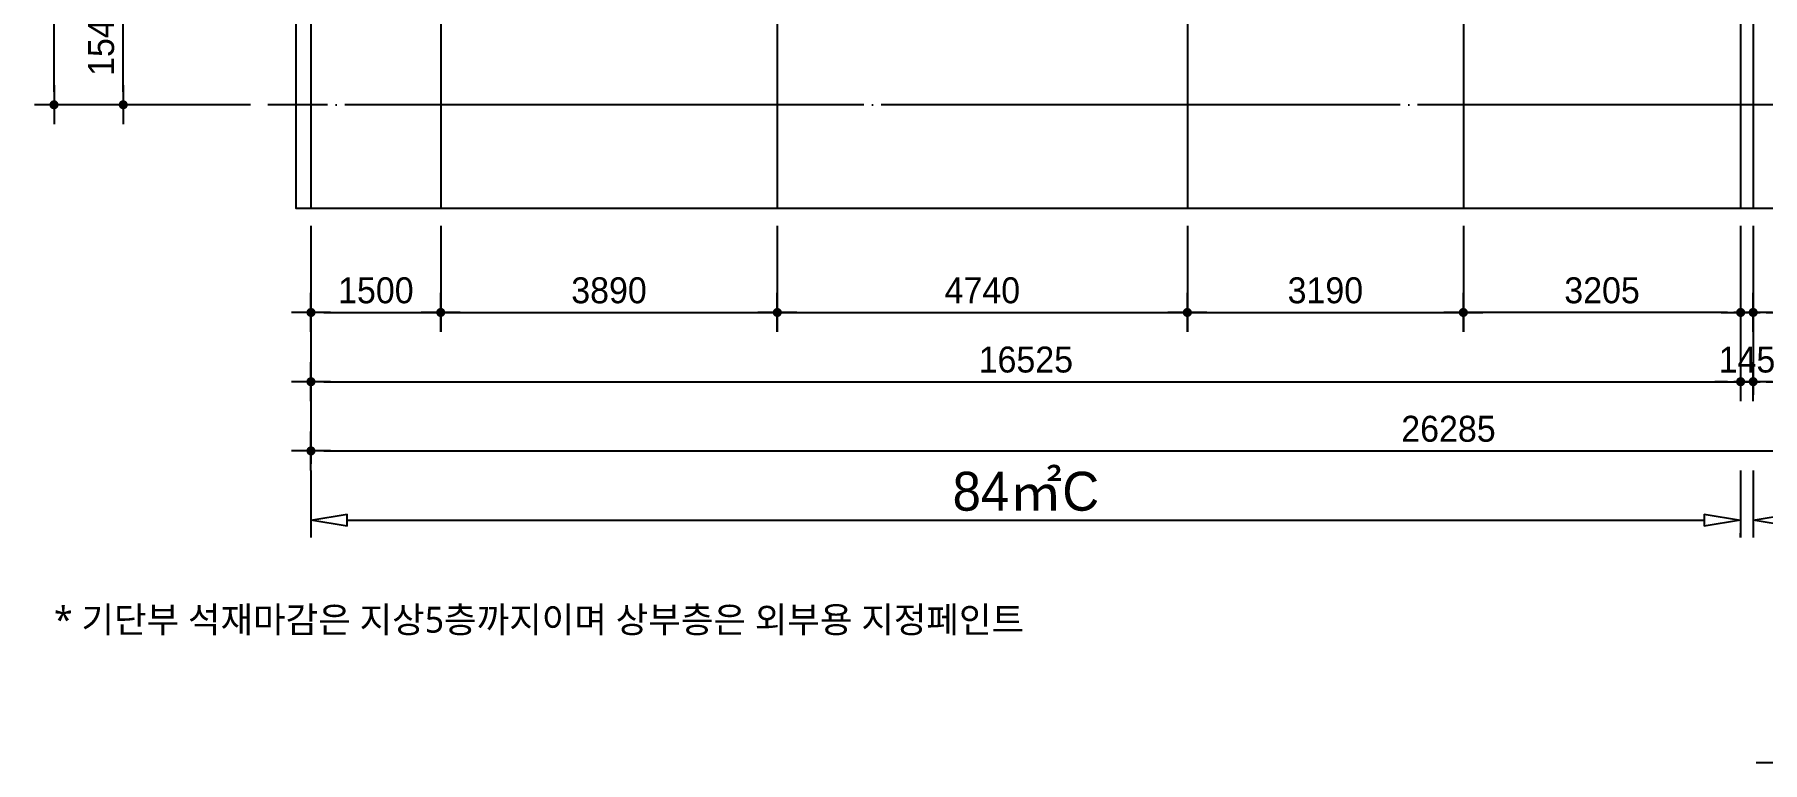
# Model space of a CAD drawing. Header units: millimetres. Extents: x 6886222 to 6919728, y 230959 to 276095.
# Drawn here: x 6886448 to 6906420, y 232159 to 240570 of the extents above; entities that cross this region are included whole.
import ezdxf
from ezdxf.enums import TextEntityAlignment as Align

# ---------------------------------------------------------------- set-up
doc = ezdxf.new("R2010")
doc.units = ezdxf.units.MM
doc.header["$LTSCALE"] = 100
doc.linetypes.add('CEN', pattern=[62, 60, -1, 0, -1])
doc.layers.get('Defpoints').update_dxf_attribs({"color": 149})
for name, color, linetype in [('AA-BORD-XREF', 15, 'Continuous'), ('ARDM', 7, 'Continuous'), ('CEN', 1, 'CEN'), ('DIM', 7, 'Continuous'), ('TEX', 3, 'Continuous')]:
    doc.layers.add(name, color=color, linetype=linetype)
doc.layers.add('Defpoint', color=142, linetype='Continuous', plot=False)
doc.styles.add('굴림', font='')
doc.styles.add('돋움', font='')
doc.styles.add('맑은고딕', font='')
doc.styles.get('굴림').set_extended_font_data('Gulim')
doc.styles.get('돋움').set_extended_font_data('Dotum')
doc.styles.get('맑은고딕').set_extended_font_data('Malgun Gothic')
doc.dimstyles.new('CH-ARROW-100%', dxfattribs={"dimscale": 100, "dimtxt": 4.5, "dimasz": 4.2, "dimexe": 1.5, "dimexo": 2, "dimgap": 1, "dimtad": 1, "dimdec": 0, "dimlunit": 6, "dimtxsty": '돋움', "dimblk": 'CLOSEDBLANK', "dimcen": 1, "dimclrt": 91, "dimadec": 0, "dimazin": 0, "dimtfac": 1, "dimtdec": 0, "dimtix": 1, "dimtmove": 2, "dimatfit": 3, "dimldrblk": 'LEADER-AR', "dimfxl": 1, "dimarcsym": 0})
doc.dimstyles.new('NORMAL', dxfattribs={"dimscale": 40, "dimtxt": 3, "dimasz": 1.5, "dimexe": 1.5, "dimexo": 2, "dimgap": 1, "dimtad": 1, "dimdec": 0, "dimzin": 0, "dimdsep": 46, "dimtxsty": '돋움', "dimblk": 'DOT', "dimblk1": 'NONE', "dimblk2": 'TICK', "dimcen": 0, "dimdle": 1.5, "dimclrd": 7, "dimclre": 7, "dimclrt": 3, "dimadec": 0, "dimazin": 0, "dimtfac": 1, "dimtdec": 0, "dimtix": 1, "dimtmove": 2, "dimatfit": 3, "dimldrblk": 'DOT', "dimfxl": 1, "dimtolj": 1, "dimtzin": 0, "dimarcsym": 0})

# ---------------------------------------------------------------- blocks, each defined once
blk = doc.blocks.new('BORD-301')
at = {"layer": 'Defpoint'}
blk.add_lwpolyline([(-22550, 14955), (4105, 14955), (4105, -19330), (-22550, -19330)], close=True, dxfattribs=at)
blk = doc.blocks.new('DOT')
at = {"layer": 'DIM'}
blk.add_line((0, 1.5), (0, -1.5), dxfattribs=at)
at = {"layer": 'DIM', "linetype": 'Continuous'}
blk.add_line((-1.5, 0), (1.5, 0), dxfattribs=at)
at = {"layer": 'DIM', "const_width": 0.35}
blk.add_lwpolyline([(-0.175, 0, 1), (0.175, 0, 1)], format="xyb", close=True, dxfattribs=at)
blk = doc.blocks.new('*D71')
at = {"layer": 'Defpoints', "color": 0, "transparency": 16777216}
for p in [(20440, -37885), (30055, -37885), (30055, -39885)]:
    blk.add_point(p, dxfattribs=at)
at = {"layer": 'DIM', "color": 7, "lineweight": -2, "transparency": 16777216}
for p, q in [((20440, -38085), (20440, -40035)), ((30055, -38085), (30055, -40035)), ((20590, -39885), (29905, -39885))]:
    blk.add_line(p, q, dxfattribs=at)
at = {"layer": 'DIM', "color": 7, "lineweight": -2, "transparency": 16777216, "xscale": 150, "yscale": 150, "zscale": 150, "rotation": 180}
blk.add_blockref('DOT', (20440, -39885), dxfattribs=at)
at = {"layer": 'DIM', "color": 7, "lineweight": -2, "transparency": 16777216, "xscale": 150, "yscale": 150, "zscale": 150}
blk.add_blockref('DOT', (30055, -39885), dxfattribs=at)
at = {"layer": 'DIM', "color": 3, "transparency": 16777216, "insert": (25248, -39631), "char_height": 300, "attachment_point": 5, "style": '굴림'}
blk.add_mtext('\\A1;9615', dxfattribs=at)
blk = doc.blocks.new('_None')
blk = doc.blocks.new('_Oblique')
at = {"color": 0, "linetype": 'ByBlock', "lineweight": -2}
blk.add_line((-0.5, -0.5), (0.5, 0.5), dxfattribs=at)
blk = doc.blocks.new('TICK')
at = {"layer": 'Defpoints', "color": 0, "linetype": 'ByBlock'}
blk.add_point((0, 0), dxfattribs=at)
at = {"layer": 'DIM'}
blk.add_line((0, 1.6875), (0, -1.6875), dxfattribs=at)
at = {"layer": 'DIM', "linetype": 'Continuous'}
blk.add_line((-1.6875, 0), (1.6875, 0), dxfattribs=at)
at = {"color": 7, "linetype": 'ByBlock', "xscale": 1.6875, "yscale": 1.6875, "zscale": 1.6875}
blk.add_blockref('_Oblique', (0, 0), dxfattribs=at)
blk = doc.blocks.new('*D72')
at = {"layer": 'Defpoints', "color": 0, "transparency": 16777216}
for p in [(3770, -37885), (30055, -37885), (30055, -40685)]:
    blk.add_point(p, dxfattribs=at)
at = {"layer": 'DIM', "color": 7, "lineweight": -2, "transparency": 16777216}
for p, q in [((3770, -38085), (3770, -40835)), ((30055, -38085), (30055, -40835)), ((3920, -40685), (29905, -40685))]:
    blk.add_line(p, q, dxfattribs=at)
at = {"layer": 'DIM', "color": 7, "lineweight": -2, "transparency": 16777216, "xscale": 150, "yscale": 150, "zscale": 150, "rotation": 180}
blk.add_blockref('DOT', (3770, -40685), dxfattribs=at)
at = {"layer": 'DIM', "color": 7, "lineweight": -2, "transparency": 16777216, "xscale": 150, "yscale": 150, "zscale": 150}
blk.add_blockref('DOT', (30055, -40685), dxfattribs=at)
at = {"layer": 'DIM', "color": 3, "transparency": 16777216, "insert": (16918, -40431), "char_height": 300, "attachment_point": 5, "style": '굴림'}
blk.add_mtext('\\A1;26285', dxfattribs=at)
blk = doc.blocks.new('*D73')
at = {"layer": 'Defpoints', "color": 0, "transparency": 16777216}
for p in [(3770, -37885), (20295, -37885), (20295, -39885)]:
    blk.add_point(p, dxfattribs=at)
at = {"layer": 'DIM', "color": 7, "lineweight": -2, "transparency": 16777216}
for p, q in [((3770, -38085), (3770, -40035)), ((20295, -38085), (20295, -40035)), ((3920, -39885), (20145, -39885))]:
    blk.add_line(p, q, dxfattribs=at)
at = {"layer": 'DIM', "color": 7, "lineweight": -2, "transparency": 16777216, "xscale": 150, "yscale": 150, "zscale": 150, "rotation": 180}
blk.add_blockref('DOT', (3770, -39885), dxfattribs=at)
at = {"layer": 'DIM', "color": 7, "lineweight": -2, "transparency": 16777216, "xscale": 150, "yscale": 150, "zscale": 150}
blk.add_blockref('DOT', (20295, -39885), dxfattribs=at)
at = {"layer": 'DIM', "color": 3, "transparency": 16777216, "insert": (12033, -39631), "char_height": 300, "attachment_point": 5, "style": '굴림'}
blk.add_mtext('\\A1;16525', dxfattribs=at)
blk = doc.blocks.new('*D74')
at = {"layer": 'Defpoints', "color": 0, "transparency": 16777216}
for p in [(13900, -37885), (17090, -37885), (17090, -39085)]:
    blk.add_point(p, dxfattribs=at)
at = {"layer": 'DIM', "color": 7, "lineweight": -2, "transparency": 16777216}
for p, q in [((13900, -38085), (13900, -39235)), ((17090, -38085), (17090, -39235)), ((14050, -39085), (16940, -39085))]:
    blk.add_line(p, q, dxfattribs=at)
at = {"layer": 'DIM', "color": 7, "lineweight": -2, "transparency": 16777216, "xscale": 150, "yscale": 150, "zscale": 150, "rotation": 180}
blk.add_blockref('DOT', (13900, -39085), dxfattribs=at)
at = {"layer": 'DIM', "color": 7, "lineweight": -2, "transparency": 16777216, "xscale": 150, "yscale": 150, "zscale": 150}
blk.add_blockref('DOT', (17090, -39085), dxfattribs=at)
at = {"layer": 'DIM', "color": 3, "transparency": 16777216, "insert": (15495, -38831), "char_height": 300, "attachment_point": 5, "style": '굴림'}
blk.add_mtext('\\A1;3190', dxfattribs=at)
blk = doc.blocks.new('*D75')
at = {"layer": 'Defpoints', "color": 0, "transparency": 16777216}
for p in [(9160, -37885), (13900, -37885), (13900, -39085)]:
    blk.add_point(p, dxfattribs=at)
at = {"layer": 'DIM', "color": 7, "lineweight": -2, "transparency": 16777216}
for p, q in [((9160, -38085), (9160, -39235)), ((13900, -38085), (13900, -39235)), ((9310, -39085), (13750, -39085))]:
    blk.add_line(p, q, dxfattribs=at)
at = {"layer": 'DIM', "color": 7, "lineweight": -2, "transparency": 16777216, "xscale": 150, "yscale": 150, "zscale": 150, "rotation": 180}
blk.add_blockref('DOT', (9160, -39085), dxfattribs=at)
at = {"layer": 'DIM', "color": 7, "lineweight": -2, "transparency": 16777216, "xscale": 150, "yscale": 150, "zscale": 150}
blk.add_blockref('DOT', (13900, -39085), dxfattribs=at)
at = {"layer": 'DIM', "color": 3, "transparency": 16777216, "insert": (11530, -38831), "char_height": 300, "attachment_point": 5, "style": '굴림'}
blk.add_mtext('\\A1;4740', dxfattribs=at)
blk = doc.blocks.new('*D28')
at = {"layer": 'Defpoints', "color": 0, "transparency": 16777216}
for p in [(20295, -37885), (20440, -37885), (20440, -39885)]:
    blk.add_point(p, dxfattribs=at)
at = {"layer": 'DIM', "color": 7, "lineweight": -2, "transparency": 16777216}
for p, q in [((20295, -38085), (20295, -40035)), ((20440, -38085), (20440, -40035)), ((20145, -39885), (19995, -39885)), ((20295, -39885), (20440, -39885)), ((20590, -39885), (20740, -39885))]:
    blk.add_line(p, q, dxfattribs=at)
at = {"layer": 'DIM', "color": 7, "lineweight": -2, "transparency": 16777216, "xscale": 150, "yscale": 150, "zscale": 150}
blk.add_blockref('DOT', (20295, -39885), dxfattribs=at)
at = {"layer": 'DIM', "color": 7, "lineweight": -2, "transparency": 16777216, "xscale": 150, "yscale": 150, "zscale": 150, "rotation": 180}
blk.add_blockref('DOT', (20440, -39885), dxfattribs=at)
at = {"layer": 'DIM', "color": 3, "transparency": 16777216, "insert": (20368, -39631), "char_height": 300, "attachment_point": 5, "style": '굴림'}
blk.add_mtext('\\A1;145', dxfattribs=at)
blk = doc.blocks.new('_ClosedBlank')
at = {"color": 0, "linetype": 'ByBlock', "lineweight": -2}
for p, q in [((-1, 0.167), (0, 0)), ((-1, 0.167), (-1, -0.167)), ((0, 0), (-1, -0.167))]:
    blk.add_line(p, q, dxfattribs=at)
blk = doc.blocks.new('*D29')
at = {"layer": 'Defpoints', "color": 0, "transparency": 16777216}
for p in [(20440, -41485), (30055, -41485), (30055, -41485)]:
    blk.add_point(p, dxfattribs=at)
at = {"layer": 'DIM', "color": 0, "lineweight": -2, "transparency": 16777216}
for p, q in [((20440, -41285), (20440, -41335)), ((30055, -41285), (30055, -41335)), ((20860, -41485), (29635, -41485))]:
    blk.add_line(p, q, dxfattribs=at)
at = {"layer": 'DIM', "color": 0, "lineweight": -2, "transparency": 16777216, "xscale": 420, "yscale": 420, "zscale": 420, "rotation": 180}
blk.add_blockref('_ClosedBlank', (20440, -41485), dxfattribs=at)
at = {"layer": 'DIM', "color": 0, "lineweight": -2, "transparency": 16777216, "xscale": 420, "yscale": 420, "zscale": 420}
blk.add_blockref('_ClosedBlank', (30055, -41485), dxfattribs=at)
at = {"layer": 'DIM', "color": 91, "transparency": 16777216, "insert": (25248, -41154), "char_height": 450, "attachment_point": 5, "style": '굴림'}
blk.add_mtext('{\\C3;74㎡D}', dxfattribs=at)
blk = doc.blocks.new('LEADER-AR')
at = {"layer": 'DIM'}
blk.add_hatch(color=256, dxfattribs=at).paths.add_polyline_path([(-1, -0.167), (0, 0), (-1, 0.167)])
blk.add_lwpolyline([(-1, -0.167), (0, 0), (-1, 0.167)], close=True, dxfattribs=at)
blk = doc.blocks.new('*D30')
at = {"layer": 'Defpoints', "color": 0, "transparency": 16777216}
for p in [(3770, -41485), (20295, -41485), (20295, -41485)]:
    blk.add_point(p, dxfattribs=at)
at = {"layer": 'DIM', "color": 0, "lineweight": -2, "transparency": 16777216}
for p, q in [((3770, -41285), (3770, -41335)), ((4190, -41485), (19875, -41485)), ((20295, -41685), (20295, -41635))]:
    blk.add_line(p, q, dxfattribs=at)
at = {"layer": 'DIM', "color": 0, "lineweight": -2, "transparency": 16777216, "xscale": 420, "yscale": 420, "zscale": 420, "rotation": 180}
blk.add_blockref('_ClosedBlank', (3770, -41485), dxfattribs=at)
at = {"layer": 'DIM', "color": 0, "lineweight": -2, "transparency": 16777216, "xscale": 420, "yscale": 420, "zscale": 420}
blk.add_blockref('_ClosedBlank', (20295, -41485), dxfattribs=at)
at = {"layer": 'DIM', "color": 91, "transparency": 16777216, "insert": (12033, -41154), "char_height": 450, "attachment_point": 5, "style": '굴림'}
blk.add_mtext('{\\C3;84㎡C}', dxfattribs=at)
blk = doc.blocks.new('*D31')
at = {"layer": 'Defpoints', "color": 0, "transparency": 16777216}
for p in [(5270, -37885), (9160, -37885), (9160, -39085)]:
    blk.add_point(p, dxfattribs=at)
at = {"layer": 'DIM', "color": 7, "lineweight": -2, "transparency": 16777216}
for p, q in [((5270, -38085), (5270, -39235)), ((9160, -38085), (9160, -39235)), ((5420, -39085), (9010, -39085))]:
    blk.add_line(p, q, dxfattribs=at)
at = {"layer": 'DIM', "color": 7, "lineweight": -2, "transparency": 16777216, "xscale": 150, "yscale": 150, "zscale": 150, "rotation": 180}
blk.add_blockref('DOT', (5270, -39085), dxfattribs=at)
at = {"layer": 'DIM', "color": 7, "lineweight": -2, "transparency": 16777216, "xscale": 150, "yscale": 150, "zscale": 150}
blk.add_blockref('DOT', (9160, -39085), dxfattribs=at)
at = {"layer": 'DIM', "color": 3, "transparency": 16777216, "insert": (7215, -38831), "char_height": 300, "attachment_point": 5, "style": '굴림'}
blk.add_mtext('\\A1;3890', dxfattribs=at)
blk = doc.blocks.new('*D32')
at = {"layer": 'Defpoints', "color": 0, "transparency": 16777216}
for p in [(3770, -37885), (5270, -37885), (5270, -39085)]:
    blk.add_point(p, dxfattribs=at)
at = {"layer": 'DIM', "color": 7, "lineweight": -2, "transparency": 16777216}
for p, q in [((3770, -38085), (3770, -39235)), ((5270, -38085), (5270, -39235)), ((3920, -39085), (5120, -39085))]:
    blk.add_line(p, q, dxfattribs=at)
at = {"layer": 'DIM', "color": 7, "lineweight": -2, "transparency": 16777216, "xscale": 150, "yscale": 150, "zscale": 150, "rotation": 180}
blk.add_blockref('DOT', (3770, -39085), dxfattribs=at)
at = {"layer": 'DIM', "color": 7, "lineweight": -2, "transparency": 16777216, "xscale": 150, "yscale": 150, "zscale": 150}
blk.add_blockref('DOT', (5270, -39085), dxfattribs=at)
at = {"layer": 'DIM', "color": 3, "transparency": 16777216, "insert": (4520, -38831), "char_height": 300, "attachment_point": 5, "style": '굴림'}
blk.add_mtext('\\A1;1500', dxfattribs=at)
blk = doc.blocks.new('*D34')
at = {"layer": 'Defpoints', "color": 0, "transparency": 16777216}
for p in [(20440, -37885), (22830, -37880), (22830, -39085)]:
    blk.add_point(p, dxfattribs=at)
at = {"layer": 'DIM', "color": 7, "lineweight": -2, "transparency": 16777216}
for p, q in [((20440, -38085), (20440, -39235)), ((22830, -38080), (22830, -39235)), ((20590, -39085), (22680, -39085))]:
    blk.add_line(p, q, dxfattribs=at)
at = {"layer": 'DIM', "color": 7, "lineweight": -2, "transparency": 16777216, "xscale": 150, "yscale": 150, "zscale": 150, "rotation": 180}
blk.add_blockref('DOT', (20440, -39085), dxfattribs=at)
at = {"layer": 'DIM', "color": 7, "lineweight": -2, "transparency": 16777216, "xscale": 150, "yscale": 150, "zscale": 150}
blk.add_blockref('DOT', (22830, -39085), dxfattribs=at)
at = {"layer": 'DIM', "color": 3, "transparency": 16777216, "insert": (21635, -38831), "char_height": 300, "attachment_point": 5, "style": '굴림'}
blk.add_mtext('\\A1;2390', dxfattribs=at)
blk = doc.blocks.new('*D35')
at = {"layer": 'Defpoints', "color": 0, "transparency": 16777216}
for p in [(800, -5080), (3270, -5080), (3270, -36685)]:
    blk.add_point(p, dxfattribs=at)
at = {"layer": 'DIM', "color": 7, "lineweight": -2, "transparency": 16777216}
for p, q in [((3070, -5080), (650, -5080)), ((800, -36535), (800, -5230)), ((3070, -36685), (650, -36685))]:
    blk.add_line(p, q, dxfattribs=at)
at = {"layer": 'DIM', "color": 7, "lineweight": -2, "transparency": 16777216, "xscale": 150, "yscale": 150, "zscale": 150}
for p, rotation in [((800, -5080), 90), ((800, -36685), 270)]:
    blk.add_blockref('DOT', p, dxfattribs=dict(at, rotation=rotation))
at = {"layer": 'DIM', "color": 3, "transparency": 16777216, "insert": (546, -20882), "char_height": 300, "attachment_point": 5, "rotation": 90, "style": '굴림'}
blk.add_mtext('\\A1;31605', dxfattribs=at)
blk = doc.blocks.new('*D60')
at = {"layer": 'Defpoints', "color": 0, "transparency": 16777216}
for p in [(1600, -35145), (3270, -35145), (3270, -36685)]:
    blk.add_point(p, dxfattribs=at)
at = {"layer": 'DIM', "color": 7, "lineweight": -2, "transparency": 16777216}
for p, q in [((3070, -35145), (1450, -35145)), ((1600, -36535), (1600, -35295)), ((3070, -36685), (1450, -36685))]:
    blk.add_line(p, q, dxfattribs=at)
at = {"layer": 'DIM', "color": 7, "lineweight": -2, "transparency": 16777216, "xscale": 150, "yscale": 150, "zscale": 150}
for p, rotation in [((1600, -35145), 90), ((1600, -36685), 270)]:
    blk.add_blockref('DOT', p, dxfattribs=dict(at, rotation=rotation))
at = {"layer": 'DIM', "color": 3, "transparency": 16777216, "insert": (1346, -35915), "char_height": 300, "attachment_point": 5, "rotation": 90, "style": '굴림'}
blk.add_mtext('\\A1;1540', dxfattribs=at)
blk = doc.blocks.new('*D25')
at = {"layer": 'Defpoints', "color": 0, "transparency": 16777216}
for p in [(17090, -37885), (20295, -37885), (17090, -39085)]:
    blk.add_point(p, dxfattribs=at)
at = {"layer": 'DIM', "color": 7, "lineweight": -2, "transparency": 16777216}
for p, q in [((17090, -38085), (17090, -39235)), ((20295, -38085), (20295, -39235)), ((20145, -39085), (17240, -39085))]:
    blk.add_line(p, q, dxfattribs=at)
at = {"layer": 'DIM', "color": 7, "lineweight": -2, "transparency": 16777216, "xscale": 150, "yscale": 150, "zscale": 150, "rotation": 180}
blk.add_blockref('DOT', (17090, -39085), dxfattribs=at)
at = {"layer": 'DIM', "color": 7, "lineweight": -2, "transparency": 16777216, "xscale": 150, "yscale": 150, "zscale": 150}
blk.add_blockref('DOT', (20295, -39085), dxfattribs=at)
at = {"layer": 'DIM', "color": 3, "transparency": 16777216, "insert": (18693, -38831), "char_height": 300, "attachment_point": 5, "style": '굴림'}
blk.add_mtext('\\A1;3205', dxfattribs=at)
blk = doc.blocks.new('DIM-301-TF')
at = {"layer": 'CEN'}
for p, q in [((3770, -33720), (3770, -37885)), ((5270, -35145), (5270, -37885)), ((9160, -35145), (9160, -37885)), ((13900, -35145), (13900, -37885)), ((17090, -35145), (17090, -37885)), ((20295, -35145), (20295, -37885)), ((20440, -35145), (20440, -37885)), ((22560, -36685), (3270, -36685))]:
    blk.add_line(p, q, dxfattribs=at)
at = {"layer": 'DIM'}
for p, q in [((3770, -40910), (3770, -41685)), ((20295, -40910), (20295, -41685)), ((20440, -40910), (20440, -41685))]:
    blk.add_line(p, q, dxfattribs=at)
for base, p1, p2, angle, picture, middle in [((800, -5080), (3270, -36685), (3270, -5080), 270, '*D35', (545.8, -20882.5)), ((1600, -35145), (3270, -36685), (3270, -35145), 270, '*D60', (1345.8, -35915)), ((20295, -39885), (3770, -37885), (20295, -37885), 180, '*D73', (12032.5, -39630.8)), ((5270, -39085), (3770, -37885), (5270, -37885), 180, '*D32', (4520, -38830.8)), ((9160, -39085), (5270, -37885), (9160, -37885), 180, '*D31', (7215, -38831.2)), ((13900, -39085), (9160, -37885), (13900, -37885), 180, '*D75', (11530, -38830.8)), ((17090, -39085), (13900, -37885), (17090, -37885), 180, '*D74', (15495, -38830.8)), ((20440, -39885), (20295, -37885), (20440, -37885), 180, '*D28', (20367.5, -39630.8)), ((22830, -39085), (20440, -37885), (22830, -37880), 180, '*D34', (21635, -38831.2)), ((30055, -39885), (20440, -37885), (30055, -37885), 180, '*D71', (25247.5, -39630.8))]:
    dim = blk.add_linear_dim(base=base, p1=p1, p2=p2, angle=angle, dimstyle='NORMAL', override={"dimscale": 100, "dimtxsty": '굴림'}, dxfattribs=at)
    dim.commit()
    dim.dimension.update_dxf_attribs({"geometry": picture, "text_midpoint": middle})
dim = blk.add_linear_dim(base=(30055, -40685), p1=(3770, -37885), p2=(30055, -37885), angle=180, dimstyle='NORMAL', override={"dimscale": 100, "dimtxsty": '굴림'}, dxfattribs=at)
dim.commit()
dim.dimension.update_dxf_attribs({"geometry": '*D72', "text_midpoint": (16917.5, -40431.2), "dimtype": 128})
dim = blk.add_linear_dim(base=(17090, -39085), p1=(20295, -37885), p2=(17090, -37885), dimstyle='NORMAL', override={"dimscale": 100, "dimtxsty": '굴림'}, dxfattribs=at)
dim.commit()
dim.dimension.update_dxf_attribs({"geometry": '*D25', "text_midpoint": (18692.5, -38831.2)})
for base, p1, p2, text, picture, middle in [((20295, -41485), (3770, -41485), (20295, -41485), '{\\C3;84㎡C}', '*D30', (12032.5, -41154)), ((30055, -41485), (20440, -41485), (30055, -41485), '{\\C3;74㎡D}', '*D29', (25247.5, -41153.7))]:
    dim = blk.add_linear_dim(base=base, p1=p1, p2=p2, text=text, dimstyle='CH-ARROW-100%', override={"dimtxsty": '굴림'}, dxfattribs=at)
    dim.commit()
    dim.dimension.update_dxf_attribs({"geometry": picture, "text_midpoint": middle})

msp = doc.modelspace()

# ---------------------------------------------------------------- linework, layer by layer
at = {"layer": 'ARDM'}
msp.add_line((6906349, 232159), (6919528, 232159), dxfattribs=at)

# ---------------------------------------------------------------- block references
at = {"layer": 'AA-BORD-XREF'}
msp.add_blockref('BORD-301', (6912023, 257889), dxfattribs=at)
at = {"layer": 'DIM'}
msp.add_blockref('DIM-301-TF', (6885873, 276444), dxfattribs=at)

# ---------------------------------------------------------------- texts
at = {"layer": 'TEX', "style": '맑은고딕'}
msp.add_text('* 기단부 석재마감은 지상5층까지이며 상부층은 외부용 지정페인트', height=300, dxfattribs=at).set_placement((6886673, 233959), align=Align.TOP_LEFT)

doc.saveas('drawing.dxf')
